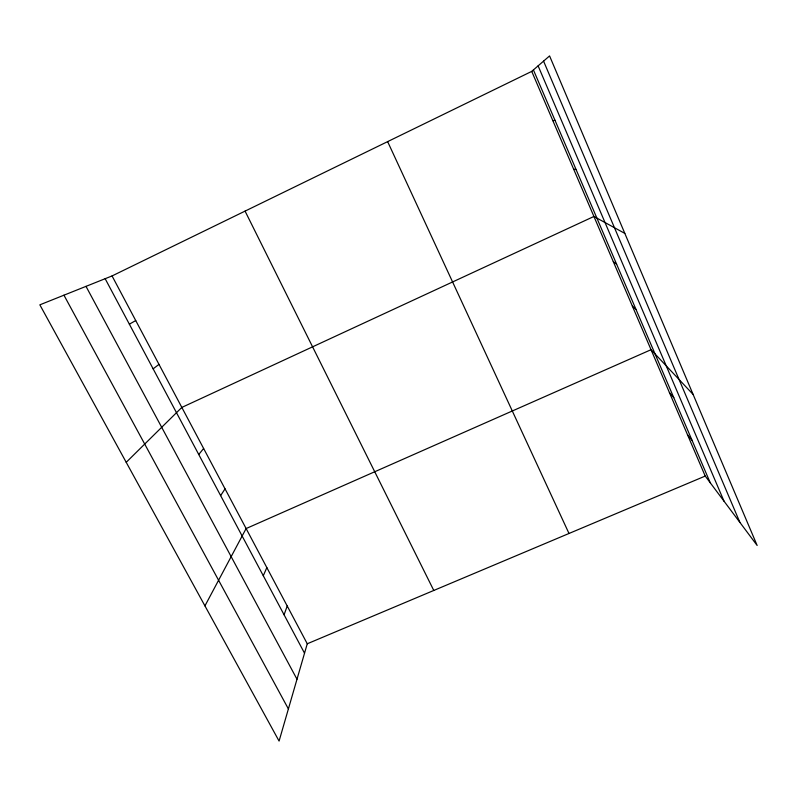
<?xml version="1.0" encoding="UTF-8"?>
<svg xmlns="http://www.w3.org/2000/svg" width="797" height="797" viewBox="0 0 797 797"><rect width="100%" height="100%" fill="white"/><g stroke="black" fill="none" stroke-linecap="round" stroke-linejoin="round"><path stroke-width="1.2" d="M112.058 275.941L307.263 643.777L279.08 741.08L39.85 304.833L112.058 275.941L531.729 71.391L549.571 55.92L757.15 545.467L705.225 476.068L531.729 71.391M284.081 614.806L287.209 605.999M263.289 575.743L266.836 567.603M204.939 605.879L246.114 528.56L651.049 349.704L693.111 394.435M220.63 495.614L225.043 488.86M198.752 454.519L203.624 448.482M126.215 462.32L181.826 407.426L593.924 216.465L624.828 233.401M153.134 368.842L158.982 364.378M129.363 324.19L135.729 320.553M307.263 643.777L705.225 476.068M552.859 120.666L554.981 120.267M573.591 169.014L576.121 169.641M613.311 261.675L616.619 264.205M632.35 306.078L636.016 309.495M669.43 392.562L673.784 397.663M687.482 434.674L692.155 440.572M63.949 295.189L288.394 708.941M86.006 286.362L296.992 679.233M105.154 278.701L304.534 653.211M245.068 211.115L433.787 590.467M387.641 141.627L568.998 533.482M538.114 65.862L724.015 501.174M533.422 69.927L710.217 482.733M543.564 61.13L739.875 522.374"/></g></svg>
